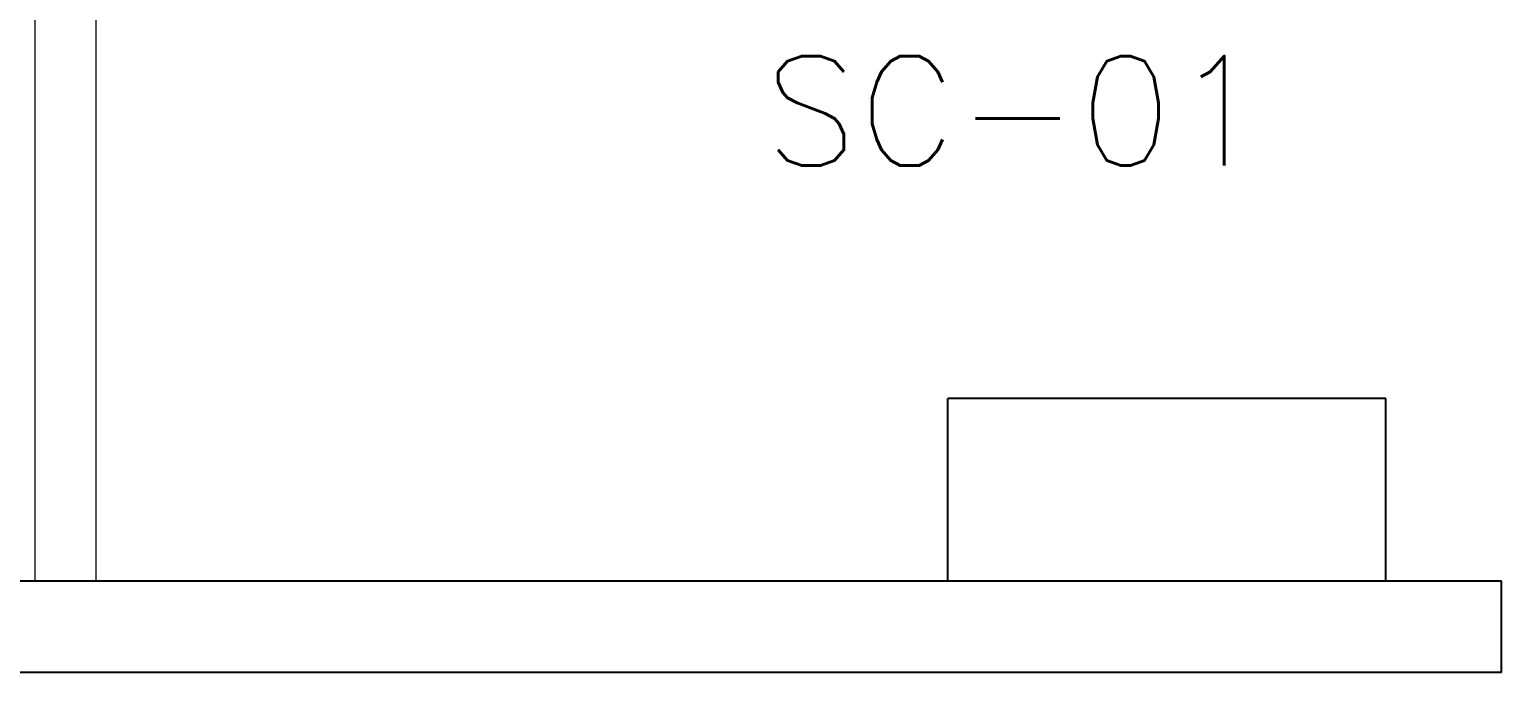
# Model space of a CAD drawing. Header units: inches. Extents: x -578 to 4567, y -980 to 6106.
# Drawn here: x 2958.6 to 3079.5, y 4179.5 to 4232.3 of the extents above; entities that cross this region are included whole.
import ezdxf
from ezdxf.enums import TextEntityAlignment as Align

# ---------------------------------------------------------------- set-up
doc = ezdxf.new("R2010")
doc.units = ezdxf.units.IN
doc.header["$LTSCALE"] = 25.4
doc.header["$MEASUREMENT"] = 0
doc.layers.add('A-ELEC', color=6, linetype='CONTINUOUS')
doc.layers.add('A-WALL-CMU', color=30, linetype='CONTINUOUS')
doc.layers.add('A-REFRIG EQPM', color=40, linetype='CONTINUOUS', true_color=0xffbf00)
doc.layers.add('A-WALL-GWB', color=2, linetype='CONTINUOUS', lineweight=0)
doc.styles.add('SIMPLEX', font='simplex')

msp = doc.modelspace()

# ---------------------------------------------------------------- linework, layer by layer
at = {"layer": 'A-ELEC'}
for p, q in [((3070, 4202), (3034, 4202)), ((3034, 4187), (3034, 4202)), ((3070, 4187), (3070, 4202)), ((3070, 4187), (3034, 4187))]:
    msp.add_line(p, q, dxfattribs=at)
at = {"layer": 'A-WALL-CMU'}
for p, q in [((3079.5, 4187), (2762, 4187)), ((3079.5, 4179.5), (3079.5, 4187)), ((3079.5, 4179.5), (2769.5, 4179.5))]:
    msp.add_line(p, q, dxfattribs=at)
at = {"layer": 'A-WALL-GWB'}
for p, q in [((2959, 4429), (2959, 4187)), ((2964, 4424), (2964, 4187))]:
    msp.add_line(p, q, dxfattribs=at)

# ---------------------------------------------------------------- texts
at = {"layer": 'A-REFRIG EQPM', "style": 'SIMPLEX'}
msp.add_text('SC-01', height=9, dxfattribs=at).set_placement((3039.55113, 4225.632922), align=Align.MIDDLE)

doc.saveas('drawing.dxf')
